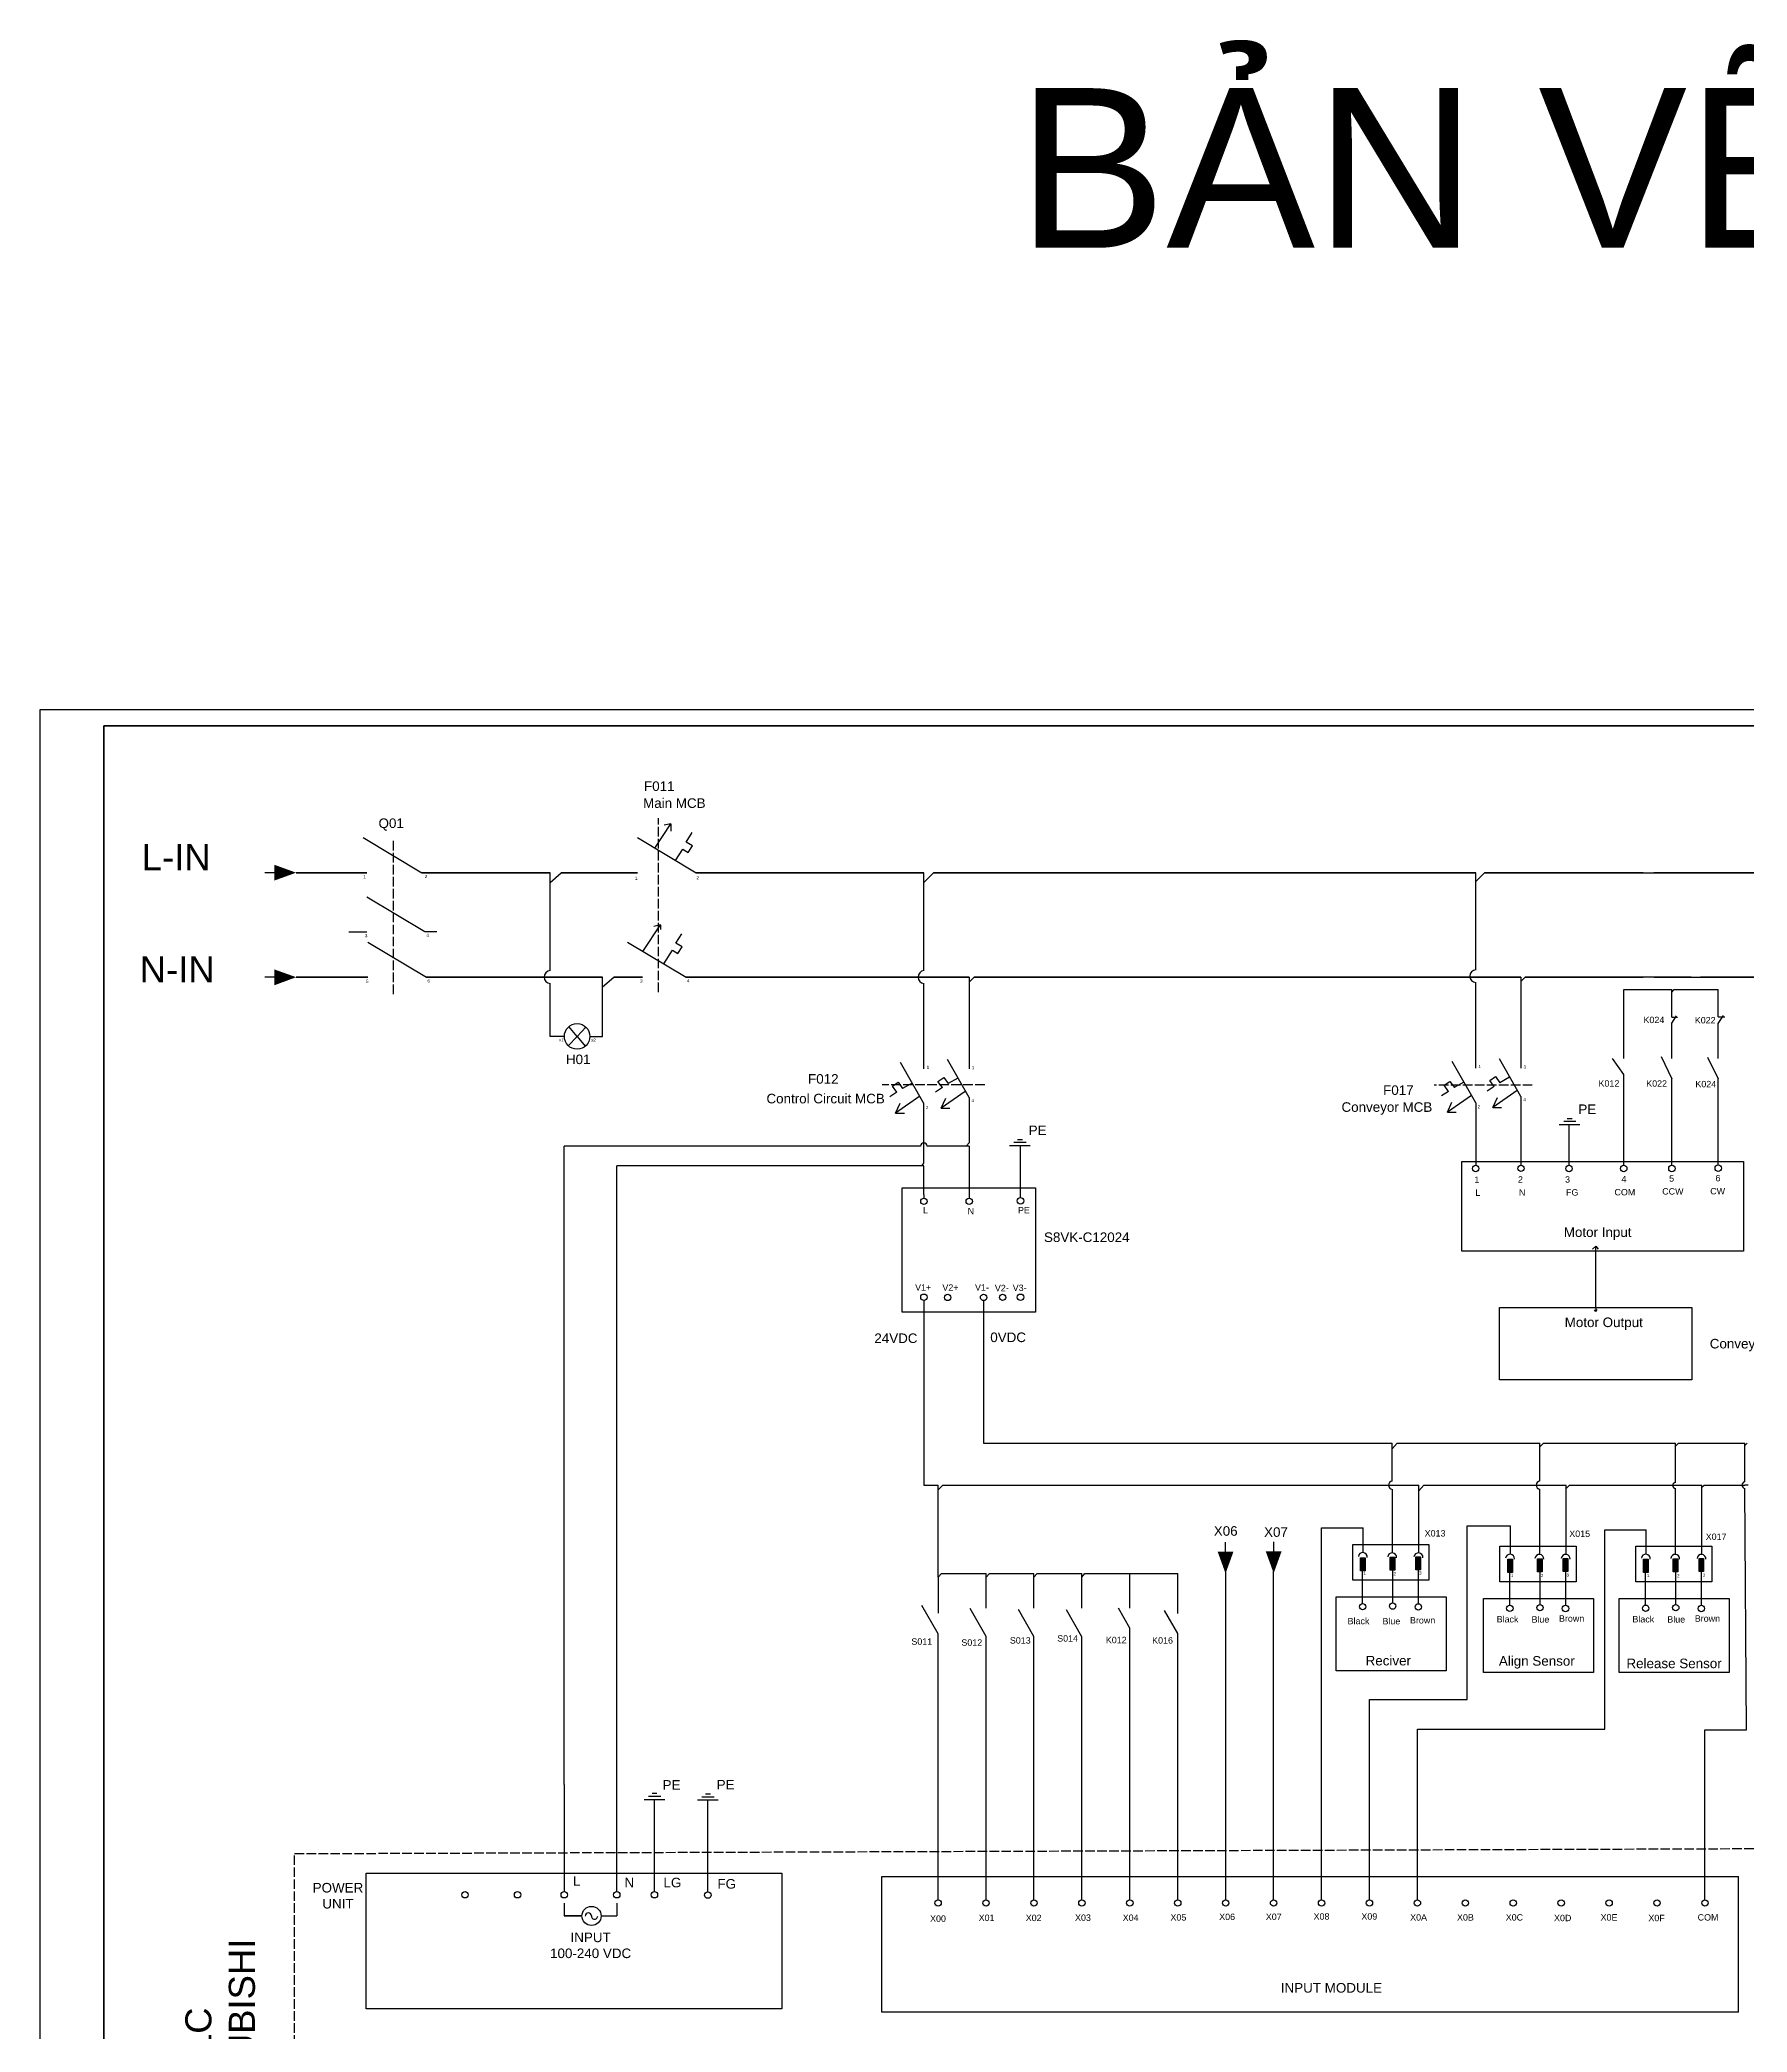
# Model space of a CAD drawing. Header units: inches. Extents: x 202 to 3097, y 126 to 1215.
# Drawn here: x 202 to 736, y 561 to 1185 of the extents above; entities that cross this region are included whole.
import ezdxf

# ---------------------------------------------------------------- set-up
doc = ezdxf.new("R2010")
doc.units = ezdxf.units.IN
doc.header["$MEASUREMENT"] = 0
doc.linetypes.add('AM_ISO02W050x2', pattern=[3.75, 3, -0.75])
doc.layers.add('0-netdam', color=7, linetype='Continuous', lineweight=30)
for name, color, linetype in [('FORMAT', 7, 'Continuous'), ('LOC', 8, 'Continuous'), ('Nét đứt', 7, 'AM_ISO02W050x2'), ('PDF2_Text', 7, 'Continuous'), ('YEL_14_THHN', 2, 'Continuous')]:
    doc.layers.add(name, color=color, linetype=linetype)
doc.styles.add('Kiểu 1', font='arial.ttf', dxfattribs={"height": 5})
doc.styles.get("Standard").update_dxf_attribs({"font": 'arial.ttf'})

# ---------------------------------------------------------------- blocks, each defined once
blk = doc.blocks.new('*U11')
blk.add_circle((0, 5.91), 1)
blk = doc.blocks.new('*U12')
at = {"color": 0, "linetype": 'ByBlock', "lineweight": -2, "transparency": 16777216}
for p in [(115332.17, 80551.43), (115347.17, 80551.43), (115362.17, 80551.43), (115377.17, 80551.43), (115392.17, 80551.43), (115407.17, 80551.43), (115422.17, 80551.43), (115437.17, 80551.43), (115452.17, 80551.43), (115467.17, 80551.43), (115482.17, 80551.43), (115497.17, 80551.43), (115512.17, 80551.43), (115527.17, 80551.43), (115542.17, 80551.43), (115557.17, 80551.43), (115572.17, 80551.43)]:
    blk.add_blockref('*U11', p, dxfattribs=at)

msp = doc.modelspace()

# ---------------------------------------------------------------- linework, layer by layer
for p, q in [((1390.8, 974.93), (201.8, 974.93)), ((201.8, 974.93), (201.8, 133.93)), ((394.27, 931.67), (399.29, 939.22)), ((399.29, 939.22), (397.14, 938.78)), ((399.29, 939.22), (399.29, 936.91)), ((404.07, 933.55), (405.94, 936.48)), ((302.95, 934.94), (321.29, 923.95)), ((388.83, 934.93), (407.17, 923.95)), ((400.78, 927.78), (403, 931.32)), ((403, 931.32), (404.71, 930.3)), ((406.05, 932.35), (404.07, 933.55)), ((404.71, 930.3), (406.05, 932.35)), ((275.16, 923.95), (272.16, 923.95)), ((321.44, 923.95), (321.29, 923.95)), ((361.47, 893.27), (361.47, 923.95)), ((361.47, 920.88), (364.93, 923.95)), ((407.17, 923.95), (407.18, 923.95)), ((478.48, 920.88), (481.49, 923.94)), ((478.48, 893.27), (478.48, 923.94)), ((651.17, 893.54), (651.17, 923.93)), ((651.17, 921.15), (653.9, 923.93)), ((703.57, 923.93), (706.89, 923.93)), ((304.15, 916.35), (322.24, 905.52)), ((304.15, 905.37), (298.51, 905.37)), ((322.24, 905.52), (326.01, 905.52)), ((390.54, 899.3), (396.05, 907.58)), ((396.05, 907.58), (393.9, 907.15)), ((396.05, 907.58), (396.05, 906.13)), ((400.83, 901.91), (402.7, 904.85)), ((304.45, 902.21), (322.8, 891.23)), ((385.68, 902.21), (404.03, 891.23)), ((397.07, 895.39), (399.76, 899.68)), ((399.76, 899.68), (401.47, 898.66)), ((402.81, 900.71), (400.83, 901.91)), ((401.47, 898.66), (402.81, 900.71)), ((275.21, 891.19), (272.21, 891.19)), ((361.47, 872.69), (361.47, 889.27)), ((377.91, 872.69), (377.91, 891.23)), ((377.91, 888.18), (381.43, 891.23)), ((478.48, 862.52), (478.48, 889.27)), ((492.65, 891.23), (492.65, 862.52)), ((492.65, 889.62), (494.23, 891.23)), ((651.17, 862.79), (651.17, 889.54)), ((665.34, 891.23), (665.34, 862.79)), ((665.34, 889.89), (666.65, 891.23)), ((697.5, 887.37), (712.57, 887.37)), ((697.5, 865.79), (697.5, 887.37)), ((706.98, 891.23), (703.57, 891.23)), ((712.57, 886.51), (713.33, 887.37)), ((712.57, 878.73), (712.57, 887.37)), ((713.33, 887.37), (727.08, 887.37)), ((718.57, 891.23), (721.55, 891.23)), ((727.08, 878.8), (727.08, 887.37)), ((369.94, 872.69), (367.38, 875.76)), ((369.94, 872.69), (372.69, 875.59)), ((712.57, 876.83), (714.03, 879.18)), ((712.57, 878.73), (714.35, 878.73)), ((712.57, 865.79), (712.57, 876.83)), ((727.08, 876.7), (728.72, 879.27)), ((727.08, 878.8), (729.19, 878.8)), ((727.08, 865.79), (727.08, 876.7)), ((365.94, 872.69), (361.47, 872.69)), ((369.94, 872.69), (367.18, 869.79)), ((369.94, 872.69), (372.49, 869.61)), ((373.94, 872.69), (377.91, 872.69)), ((478.48, 851.64), (471.15, 864.56)), ((492.65, 853.6), (485.88, 865.41)), ((651.17, 851.91), (643.83, 864.83)), ((665.34, 853.87), (658.57, 865.68)), ((697.5, 860.76), (693.96, 865.79)), ((709.18, 866.35), (712.59, 859.41)), ((723.73, 866.19), (727.08, 859.36)), ((470, 855.2), (467.83, 853.77)), ((474.81, 858.1), (471.79, 856.41)), ((484.26, 856.71), (482.09, 855.28)), ((491.43, 855.46), (483.89, 850.21)), ((489.07, 859.61), (486.06, 857.92)), ((642.69, 855.47), (640.51, 854.04)), ((647.5, 858.37), (644.48, 856.68)), ((656.95, 856.98), (654.77, 855.54)), ((664.11, 855.73), (656.58, 850.48)), ((661.76, 859.88), (658.74, 858.18)), ((697.5, 832.34), (697.5, 860.76)), ((712.57, 832.34), (712.57, 859.44)), ((712.57, 859.41), (712.59, 859.41)), ((727.08, 832.44), (727.08, 859.36)), ((477.17, 853.96), (469.63, 848.71)), ((469.63, 848.71), (471.04, 851.84)), ((469.63, 848.71), (472.35, 848.71)), ((478.48, 832.97), (478.48, 851.64)), ((483.89, 850.21), (485.3, 853.34)), ((483.89, 850.21), (486.61, 850.21)), ((492.65, 853.6), (492.65, 839.38)), ((649.85, 854.23), (642.31, 848.98)), ((642.31, 848.98), (643.73, 852.11)), ((642.31, 848.98), (645.03, 848.98)), ((651.17, 851.91), (651.17, 832.34)), ((656.58, 850.48), (657.99, 853.61)), ((656.58, 850.48), (659.29, 850.48)), ((665.34, 853.87), (665.34, 832.4)), ((677.29, 845.12), (683.81, 845.12)), ((678.71, 846.13), (682.52, 846.13)), ((679.82, 847.02), (681.35, 847.02)), ((680.38, 832.34), (680.38, 845.12)), ((365.91, 638.5), (365.91, 838.33)), ((406.06, 838.33), (365.91, 838.33)), ((477.44, 838.33), (406.06, 838.33)), ((492.65, 838.33), (479.46, 838.33)), ((491.69, 838.33), (492.65, 839.38)), ((492.65, 838.33), (492.65, 823.05)), ((505.25, 838.54), (511.77, 838.54)), ((506.67, 839.54), (510.47, 839.54)), ((507.78, 840.44), (509.31, 840.44)), ((508.7, 830.14), (508.7, 838.54)), ((382.35, 640.16), (382.35, 832.19)), ((422.5, 832.19), (382.35, 832.19)), ((478.48, 832.19), (422.5, 832.19)), ((477.82, 832.19), (478.48, 832.97)), ((478.48, 823.05), (478.48, 832.19)), ((508.7, 822.21), (508.7, 830.14)), ((478.48, 823.05), (478.48, 822.05)), ((492.65, 823.05), (492.65, 822.05)), ((688.73, 807.07), (687.76, 806.06)), ((688.73, 787.8), (688.73, 807.07)), ((688.73, 807.07), (689.5, 806.03)), ((478.48, 790.04), (478.48, 763.66)), ((497.16, 789.98), (497.16, 763.08)), ((688.73, 786.58), (688.37, 787.13)), ((688.73, 787.8), (688.73, 786.58)), ((688.73, 786.58), (689.15, 787.15)), ((478.48, 763.66), (478.48, 749.99)), ((497.16, 763.08), (497.16, 745.31)), ((478.48, 749.99), (478.48, 732.23)), ((497.16, 745.31), (602.54, 745.31)), ((602.54, 745.31), (604.2, 745.31)), ((604.2, 745.31), (625.07, 745.31)), ((625.07, 743.53), (626.62, 745.31)), ((625.07, 733.45), (625.07, 745.31)), ((626.62, 745.31), (671.24, 745.31)), ((671.24, 733.5), (671.24, 745.31)), ((671.24, 744.16), (672.4, 745.31)), ((672.4, 745.31), (713.73, 745.31)), ((713.73, 733.03), (713.73, 745.31)), ((713.73, 744.4), (714.65, 745.31)), ((714.65, 745.31), (735.39, 745.31)), ((735.39, 744.7), (735.39, 745.31)), ((735.39, 744.6), (736.12, 745.31)), ((735.39, 733.23), (735.39, 744.7)), ((735.39, 744.7), (735.39, 744.7)), ((478.48, 732.23), (482.92, 732.23)), ((482.92, 722.08), (482.92, 732.23)), ((482.92, 730.76), (484.42, 732.23)), ((484.42, 732.23), (523.07, 732.23)), ((523.07, 732.23), (524.11, 732.23)), ((524.11, 732.23), (609.74, 732.23)), ((609.74, 732.23), (611.34, 732.23)), ((611.34, 732.23), (633.39, 732.23)), ((625.07, 733.45), (625.07, 733.45)), ((625.12, 730.88), (625.15, 730.88)), ((625.15, 711), (625.15, 730.88)), ((633.39, 730.47), (634.96, 732.23)), ((633.39, 731.23), (633.39, 732.23)), ((633.39, 711), (633.39, 731.23)), ((634.96, 732.23), (679.47, 732.23)), ((671.24, 710.51), (671.24, 730.92)), ((679.47, 710.51), (679.47, 732.23)), ((679.47, 731.15), (680.55, 732.23)), ((680.55, 732.23), (721.97, 732.23)), ((713.73, 710.52), (713.73, 731.17)), ((721.97, 710.52), (721.97, 732.23)), ((721.97, 731.54), (722.65, 732.23)), ((722.65, 732.23), (735.39, 732.23)), ((736.4, 732.23), (735.39, 732.23)), ((735.96, 655.6), (735.39, 731.18)), ((482.92, 703.44), (482.92, 722.08)), ((602.92, 602.38), (602.92, 718.88)), ((602.92, 718.88), (615.54, 718.88)), ((615.54, 718.88), (615.97, 718.88)), ((615.97, 711.08), (615.97, 718.88)), ((648.46, 665.08), (648.46, 719.45)), ((648.46, 719.45), (662.05, 719.45)), ((662.05, 710.58), (662.05, 719.45)), ((691.6, 655.77), (691.6, 718.18)), ((691.6, 718.18), (704.55, 718.18)), ((704.55, 710.59), (704.55, 718.18)), ((572.88, 711.39), (572.88, 714.39)), ((587.94, 711.47), (587.94, 714.47)), ((572.92, 602.38), (572.92, 705.54)), ((587.92, 602.38), (587.92, 705.54)), ((615.78, 695.14), (615.78, 705.39)), ((625.17, 705.56), (625.17, 695.34)), ((633.2, 705.67), (633.2, 695.07)), ((661.86, 694.65), (661.86, 704.9)), ((671.25, 705.07), (671.25, 694.84)), ((679.29, 705.18), (679.29, 694.58)), ((704.36, 694.66), (704.36, 704.9)), ((713.74, 705.07), (713.74, 694.85)), ((721.78, 705.18), (721.78, 694.58)), ((484.01, 704.49), (482.92, 703.44)), ((482.92, 703.44), (482.92, 692.13)), ((484.01, 704.49), (497.92, 704.49)), ((497.92, 693.65), (497.92, 704.49)), ((497.92, 703.44), (499.04, 704.49)), ((499.04, 704.49), (512.92, 704.49)), ((512.92, 704.06), (512.92, 704.49)), ((512.92, 703.44), (513.89, 704.49)), ((512.92, 693.65), (512.92, 704.06)), ((513.89, 704.49), (527.92, 704.49)), ((527.92, 703.21), (527.92, 704.49)), ((527.92, 703.44), (528.8, 704.49)), ((527.92, 693.65), (527.92, 703.21)), ((528.8, 704.49), (542.92, 704.49)), ((542.92, 693.65), (542.92, 704.49)), ((542.92, 704.49), (557.92, 704.49)), ((557.92, 691.98), (557.92, 704.49)), ((482.92, 685.64), (477.81, 694.56)), ((497.92, 684.85), (492.95, 693.53)), ((512.92, 684.83), (508.06, 693.32)), ((527.92, 684.67), (523.05, 693.17)), ((542.92, 687.4), (539.33, 693.65)), ((557.92, 685.71), (553.78, 692.93)), ((542.92, 602.38), (542.92, 687.4)), ((482.92, 602.38), (482.92, 685.64)), ((497.92, 602.38), (497.92, 684.85)), ((512.92, 602.38), (512.92, 684.83)), ((527.92, 602.38), (527.92, 684.67)), ((557.92, 602.38), (557.92, 685.71)), ((617.92, 602.38), (617.92, 665.08)), ((617.92, 665.08), (648.46, 665.08)), ((632.92, 602.38), (632.92, 655.77)), ((632.92, 655.77), (691.6, 655.77)), ((722.92, 602.38), (722.92, 655.6)), ((722.92, 655.6), (735.96, 655.6)), ((365.91, 638.5), (365.91, 604.96)), ((382.35, 638.5), (382.35, 640.16)), ((382.35, 604.96), (382.35, 638.5)), ((390.88, 633.83), (397.4, 633.83)), ((392.3, 634.84), (396.1, 634.84)), ((393.41, 635.73), (394.94, 635.73)), ((394.13, 629.35), (394.13, 633.83)), ((407.59, 633.67), (414.12, 633.67)), ((409.02, 634.67), (412.82, 634.67)), ((410.13, 635.57), (411.66, 635.57)), ((410.85, 629.35), (410.85, 633.67)), ((394.13, 604.96), (394.13, 629.35)), ((410.85, 604.86), (410.85, 629.35)), ((733.42, 567.19), (733.42, 609.72)), ((365.91, 601.32), (365.91, 597.33)), ((382.35, 601.32), (382.35, 597.33)), ((371.45, 597.33), (365.91, 597.33)), ((365.91, 597.33), (371.45, 597.33)), ((377.45, 597.33), (382.35, 597.33))]:
    msp.add_line(p, q)
at = {"lineweight": 35}
for p, q in [((1385.8, 969.93), (221.8, 969.93)), ((221.8, 969.93), (221.8, 138.93))]:
    msp.add_line(p, q, dxfattribs=at)
for points in [[(470, 855.2), (468.61, 857.12), (470.41, 858.32), (471.8, 856.41)], [(484.26, 856.71), (482.87, 858.62), (484.67, 859.83), (486.06, 857.91)], [(642.69, 855.47), (641.29, 857.39), (643.1, 858.59), (644.49, 856.67)], [(656.95, 856.98), (655.55, 858.89), (657.36, 860.1), (658.75, 858.18)], [(733.42, 567.19), (465.32, 567.19), (465.32, 609.72), (733.42, 609.72)]]:
    msp.add_lwpolyline(points)
for points in [[(646.83, 833.49), (734.97, 833.49), (734.97, 805.46), (646.83, 805.46)], [(471.72, 825.25), (513.36, 825.25), (513.36, 786.37), (471.72, 786.37)], [(658.6, 787.8), (718.86, 787.8), (718.86, 765.19), (658.6, 765.19)], [(636.49, 713.58), (636.49, 702.45), (612.67, 702.45), (612.67, 713.58)], [(682.58, 713.09), (682.58, 701.96), (658.76, 701.96), (658.76, 713.09)], [(725.07, 713.1), (725.07, 701.96), (701.25, 701.96), (701.25, 713.1)], [(616.56, 709.49), (616.56, 705.39), (615.11, 705.39), (615.11, 709.49)], [(625.89, 709.66), (625.89, 705.56), (624.44, 705.56), (624.44, 709.66)], [(633.93, 709.77), (633.93, 705.67), (632.48, 705.67), (632.48, 709.77)], [(662.64, 709), (662.64, 704.9), (661.19, 704.9), (661.19, 709)], [(671.97, 709.17), (671.97, 705.07), (670.52, 705.07), (670.52, 709.17)], [(680.01, 709.28), (680.01, 705.18), (678.56, 705.18), (678.56, 709.28)], [(705.14, 709), (705.14, 704.9), (703.69, 704.9), (703.69, 709)], [(714.47, 709.17), (714.47, 705.07), (713.02, 705.07), (713.02, 709.17)], [(722.51, 709.28), (722.51, 705.18), (721.06, 705.18), (721.06, 709.28)], [(641.93, 697.21), (641.93, 674.03), (607.48, 674.03), (607.48, 697.21)], [(688.02, 696.72), (688.02, 673.53), (653.56, 673.53), (653.56, 696.72)], [(730.51, 696.73), (730.51, 673.54), (696.06, 673.54), (696.06, 696.73)], [(303.97, 610.73), (433.97, 610.73), (433.97, 568.2), (303.97, 568.2)]]:
    msp.add_lwpolyline(points, close=True)
for centre, radius in [((369.94, 872.69), 4), ((651.17, 831.34), 1), ((665.34, 831.4), 1), ((680.38, 831.34), 1), ((697.5, 831.34), 1), ((712.57, 831.34), 1), ((727.08, 831.44), 1), ((478.48, 821.05), 1), ((492.65, 821.05), 1), ((508.7, 821.21), 1), ((478.48, 791.04), 1), ((485.92, 790.96), 1), ((497.16, 790.98), 1), ((503.11, 790.99), 1), ((508.7, 791.03), 1), ((615.78, 694.14), 1), ((625.19, 694.34), 1), ((633.2, 694.07), 1), ((661.86, 693.65), 1), ((671.28, 693.85), 1), ((679.28, 693.58), 1), ((704.36, 693.66), 1), ((713.77, 693.85), 1), ((721.78, 693.58), 1), ((334.86, 603.96), 1), ((351.3, 603.96), 1), ((365.91, 603.96), 1), ((374.45, 597.33), 3), ((382.35, 603.96), 1), ((394.13, 603.96), 1), ((410.85, 603.86), 1)]:
    msp.add_circle(centre, radius)
for centre, radius, start, end in [((361.63, 891.27), 2.01, 94.66818, 265.33182), ((478.64, 891.27), 2.01, 94.61138, 265.38862), ((651.33, 891.54), 2.01, 94.61138, 265.38862), ((478.45, 838.28), 1.01, 2.54072, 177.45928), ((625.19, 732.17), 1.29, 95.48408, 266.83665), ((671.39, 732.21), 1.3, 96.54755, 263.45245), ((713.76, 732.1), 0.93, 91.40532, 268.59468), ((735.55, 732.2), 1.04, 99.24717, 261.19345), ((615.83, 709.68), 1.4, 354.40588, 174.40588), ((625.02, 709.61), 1.4, 354.40588, 174.40588), ((633.25, 709.61), 1.4, 354.40588, 174.40588), ((661.92, 709.19), 1.4, 354.40588, 174.40588), ((671.1, 709.12), 1.4, 354.40588, 174.40588), ((679.33, 709.12), 1.4, 354.40588, 174.40588), ((704.41, 709.2), 1.4, 354.40588, 174.40588), ((713.6, 709.13), 1.4, 354.40588, 174.40588), ((721.83, 709.12), 1.4, 354.40588, 174.40588), ((373.47, 597.29), 0.969, 3.17966, 180.43226), ((375.41, 597.29), 0.969, 176.38733, 0)]:
    msp.add_arc(centre, radius, start, end)
at = {"layer": '0-netdam', "lineweight": 35, "transparency": 33554559}
for points in [[(275.16, 926.43), (282.01, 923.95), (275.16, 923.95)], [(282.01, 923.95), (275.16, 923.95), (275.16, 921.47)], [(275.21, 893.66), (282.01, 891.23), (275.21, 891.19)], [(282.01, 891.23), (275.21, 891.19), (275.21, 888.71)], [(572.88, 704.54), (572.88, 711.39), (570.4, 711.39)], [(575.36, 711.39), (572.88, 704.54), (572.88, 711.39)], [(587.94, 704.62), (587.94, 711.47), (585.46, 711.47)], [(590.42, 711.47), (587.94, 704.62), (587.94, 711.47)]]:
    msp.add_solid(points, dxfattribs=at)
at = {"layer": 'LOC', "lineweight": 35, "transparency": 33554559}
for points in [[(615.11, 709.49), (616.56, 709.49), (615.11, 705.39)], [(616.56, 709.49), (615.11, 705.39), (616.56, 705.39)], [(624.44, 709.66), (625.89, 709.66), (624.44, 705.56)], [(625.89, 709.66), (624.44, 705.56), (625.89, 705.56)], [(632.48, 709.77), (633.93, 709.77), (632.48, 705.67)], [(633.93, 709.77), (632.48, 705.67), (633.93, 705.67)], [(661.19, 709), (662.64, 709), (661.19, 704.9)], [(662.64, 709), (661.19, 704.9), (662.64, 704.9)], [(670.52, 709.17), (671.97, 709.17), (670.52, 705.07)], [(671.97, 709.17), (670.52, 705.07), (671.97, 705.07)], [(678.56, 709.28), (680.01, 709.28), (678.56, 705.18)], [(680.01, 709.28), (678.56, 705.18), (680.01, 705.18)], [(703.69, 709), (705.14, 709), (703.69, 704.9)], [(705.14, 709), (703.69, 704.9), (705.14, 704.9)], [(713.02, 709.17), (714.47, 709.17), (713.02, 705.07)], [(714.47, 709.17), (713.02, 705.07), (714.47, 705.07)], [(721.06, 709.28), (722.51, 709.28), (721.06, 705.18)], [(722.51, 709.28), (721.06, 705.18), (722.51, 705.18)]]:
    msp.add_solid(points, dxfattribs=at)
at = {"layer": 'Nét đứt'}
for p, q in [((395.38, 886.52), (395.38, 941.01)), ((312.5, 885.91), (312.5, 934.13)), ((497.52, 857.53), (465.37, 857.53)), ((668.89, 857.38), (638.2, 857.38))]:
    msp.add_line(p, q, dxfattribs=at)
msp.add_lwpolyline([(281.48, 616.84), (808.88, 618.67), (808.88, 498.86), (281.48, 497.03)], close=True, dxfattribs=at)
at = {"layer": 'YEL_14_THHN', "color": 0, "lineweight": 35}
for p, q in [((282.01, 923.95), (304.16, 923.95)), ((321.44, 923.95), (361.47, 923.95)), ((364.93, 923.95), (388.83, 923.95)), ((407.18, 923.95), (478.48, 923.94)), ((481.49, 923.94), (651.17, 923.93)), ((653.9, 923.93), (703.57, 923.93)), ((706.89, 923.93), (1047.46, 923.91)), ((282.01, 891.23), (304.45, 891.23)), ((322.8, 891.23), (377.91, 891.23)), ((381.43, 891.23), (390.4, 891.23)), ((404.03, 891.23), (492.65, 891.23)), ((494.23, 891.23), (665.34, 891.23)), ((666.65, 891.23), (703.57, 891.23)), ((706.98, 891.23), (718.57, 891.23)), ((721.55, 891.23), (743.49, 891.23))]:
    msp.add_line(p, q, dxfattribs=at)

# ---------------------------------------------------------------- block references
at = {"rotation": 180}
msp.add_blockref('*U12', (116055.09, 81158.72), dxfattribs=at)

# ---------------------------------------------------------------- texts
at = {"layer": 'FORMAT', "lineweight": 35, "insert": (247.32, 557.57), "char_height": 8.1666, "width": 42.1858, "attachment_point": 2, "rotation": 90}
msp.add_mtext('PLC MITSUBISHI', dxfattribs=at)
at = {"layer": 'PDF2_Text', "color": 7, "attachment_point": 7, "style": 'Kiểu 1'}
for s, insert, char_height, width in [('\\pxqc;{\\C256;BẢN VẼ ĐIỆN}', (467.03, 1108.54), 50, 523.8615), ('{\\C256;F011}', (390.88, 949.49), 3, 16.6626), ('{\\C256;Main MCB}', (390.59, 944.19), 3, 20.1041), ('{\\C256;Q01}', (307.79, 937.11), 3, 16.6626), ('{\\C256;L-IN}', (233.68, 924.72), 8.1666, 14.324), ('{\\C256;2}', (322.25, 922.24), 1, 0.7503), ('{\\C256;1}', (303.01, 922.13), 1, 0.7847), ('{\\C256;1}', (388.03, 921.71), 1, 0.7847), ('{\\C256;2}', (407.27, 921.82), 1, 0.7503), ('{\\C256;3}', (303.53, 903.74), 1, 0.7847), ('{\\C256;4}', (322.77, 903.84), 1, 0.7503), ('{\\C256;N-IN}', (233.04, 889.59), 8.1666, 16.6626), ('{\\C256;5}', (303.87, 889.44), 1, 0.7847), ('{\\C256;6}', (323.11, 889.55), 1, 0.7503), ('{\\C256;3}', (389.65, 889.5), 1, 0.7847), ('{\\C256;4}', (404.33, 889.58), 1, 0.7503), ('{\\C256;K024}', (703.67, 876.82), 2, 7.192), ('{\\C256;K022}', (719.73, 876.73), 2, 7.192), ('{\\C256;x1}', (364.27, 871.1), 1, 0.7847), ('{\\C256;H01}', (366.44, 863.97), 3, 16.6626), ('{\\C256;x2}', (374.31, 871.06), 1, 0.7847), ('{\\C256;F012}', (442.22, 857.84), 3, 16.6626), ('{\\C256;1}', (479.34, 862.52), 1, 0.7847), ('{\\C256;3}', (493.45, 862.34), 1, 0.7503), ('{\\C256;1}', (652.03, 862.79), 1, 0.7847), ('{\\C256;3}', (666.14, 862.61), 1, 0.7503), ('{\\C256;Control Circuit MCB}', (429.2, 851.68), 3, 38.6214), ('{\\C256;F017}', (622.19, 854.33), 3, 16.6626), ('{\\C256;K012}', (689.61, 856.95), 2, 7.192), ('{\\C256;K022}', (704.53, 856.92), 2, 7.192), ('{\\C256;K024}', (719.92, 856.74), 2, 7.192), ('{\\C256;2}', (479.1, 849.93), 1, 0.7847), ('{\\C256;4}', (493.38, 852.12), 1, 0.7503), ('{\\C256;Conveyor MCB}', (609.17, 848.17), 3, 38.6214), ('{\\C256;2}', (651.78, 850.2), 1, 0.7847), ('{\\C256;4}', (666.07, 852.39), 1, 0.7503), ('{\\C256;PE}', (683.31, 848.38), 3, 16.6626), ('{\\C256;PE}', (511.27, 841.79), 3, 16.6626), ('{\\C256;1}', (650.77, 826.83), 2, 5.9764), ('{\\C256;L}', (651.07, 822.77), 2, 5.9764), ('{\\C256;2}', (664.39, 826.92), 2, 5.9764), ('{\\C256;N}', (664.69, 822.86), 2, 5.9764), ('{\\C256;3}', (679.14, 826.88), 2, 5.9764), ('{\\C256;FG}', (679.44, 822.82), 2, 5.9764), ('{\\C256;COM}', (694.6, 822.89), 2, 5.9764), ('{\\C256;4}', (696.8, 827.02), 2, 5.9764), ('{\\C256;CCW}', (709.54, 823.14), 2, 5.9764), ('{\\C256;5}', (711.71, 827.19), 2, 5.9764), ('{\\C256;CW}', (724.57, 823.21), 2, 5.9764), ('{\\C256;6}', (726.22, 827.29), 2, 5.9764), ('{\\C256;L}', (478.18, 817.32), 2, 5.9764), ('{\\C256;N}', (492.15, 817.02), 2, 5.9764), ('{\\C256;PE}', (507.91, 817.27), 2, 5.9764), ('\\pxqc;{\\C256;S8VK-C12024}', (512.51, 808.28), 3, 33.8935), ('{\\C256;Motor Input}', (678.74, 809), 3, 22.5991), ('{\\C256;V1+}', (475.73, 793.11), 2, 5.9764), ('{\\C256;V2+}', (484.26, 793.05), 2, 5.9764), ('{\\C256;V1-}', (494.47, 793.1), 2, 5.9764), ('{\\C256;V2-}', (500.68, 792.92), 2, 5.9764), ('{\\C256;V3-}', (506.26, 792.95), 2, 5.9764), ('\\pxqc;{\\C256;24VDC}', (461.45, 776.65), 3, 16.5347), ('\\pxqc;{\\C256;0VDC}', (496.57, 776.94), 3, 16.5347), ('{\\C256;Motor Output}', (679.03, 780.78), 3, 25.8133), ('\\pxqc;{\\C256;Conveyor Motor}', (722.38, 774.09), 3, 33.8935), ('{\\C256;X06}', (569.2, 716.31), 3, 8.1837), ('{\\C256;X07}', (584.94, 715.97), 3, 8.1837), ('{\\C256;X013}', (635.19, 716.09), 2, 16.6626), ('{\\C256;X015}', (680.45, 715.96), 2, 16.6626), ('{\\C256;X017}', (723.15, 715.02), 2, 16.6626), ('{\\C256;1}', (616.02, 704.1), 1, 0.7847), ('{\\C256;2}', (625.42, 704.01), 1, 0.7847), ('{\\C256;3}', (633.46, 704.18), 1, 0.7847), ('{\\C256;1}', (662.17, 703.49), 1, 0.7847), ('{\\C256;2}', (671.57, 703.4), 1, 0.7847), ('{\\C256;3}', (679.61, 703.57), 1, 0.7847), ('{\\C256;1}', (704.76, 703.4), 1, 0.7847), ('{\\C256;2}', (714.17, 703.31), 1, 0.7847), ('{\\C256;3}', (722.2, 703.48), 1, 0.7847), ('{\\C256;Black}', (611.07, 688.63), 2, 5.9764), ('{\\C256;Blue}', (621.99, 688.58), 2, 5.9764), ('{\\C256;Brown}', (630.59, 688.86), 2, 5.9764), ('{\\C256;Black}', (657.72, 689.19), 2, 5.9764), ('{\\C256;Blue}', (668.63, 689.14), 2, 5.9764), ('{\\C256;Brown}', (677.23, 689.42), 2, 5.9764), ('{\\C256;Black}', (700.21, 689.19), 2, 5.9764), ('{\\C256;Blue}', (711.13, 689.14), 2, 5.9764), ('{\\C256;Brown}', (719.73, 689.43), 2, 5.9764), ('{\\C256;S011}', (474.55, 682.21), 2, 16.6626), ('{\\C256;S012}', (490.2, 681.9), 2, 16.6626), ('{\\C256;S013}', (505.37, 682.57), 2, 16.6626), ('{\\C256;S014}', (520.19, 683.19), 2, 16.6626), ('{\\C256;K012}', (535.4, 682.69), 2, 16.6626), ('{\\C256;K016}', (549.9, 682.57), 2, 16.6626), ('\\pxqc;{\\C256;Reciver}', (606.87, 675.72), 3, 33.8935), ('\\pxqc;{\\C256;Align Sensor}', (653.35, 674.77), 3, 33.8935), ('\\pxqc;{\\C256;Release Sensor}', (696.31, 674.85), 3, 33.8935), ('{\\C256;PE}', (396.7, 636.85), 3, 16.6626), ('{\\C256;PE}', (413.62, 636.92), 3, 16.6626), ('\\pxqc;{\\C256;POWER \\PUNIT}', (286.83, 599.62), 3, 16.5347), ('{\\C256;\\P\\H0.36735x;L}', (368.6, 606.78), 8.1666, 16.6626), ('{\\C256;N}', (384.76, 606.31), 3, 16.6626), ('{\\C256;LG}', (396.97, 606.24), 3, 16.6626), ('{\\C256;FG}', (413.85, 605.83), 3, 16.6626), ('{\\C256;X00}', (480.4, 595.47), 2, 5.9764), ('{\\C256;X01}', (495.6, 595.73), 2, 5.9764), ('{\\C256;X02}', (510.34, 595.69), 2, 5.9764), ('{\\C256;X03}', (525.77, 595.76), 2, 5.9764), ('{\\C256;X04}', (540.68, 595.75), 2, 5.9764), ('{\\C256;X05}', (555.64, 595.85), 2, 5.9764), ('{\\C256;X06}', (570.89, 596.04), 2, 5.9764), ('{\\C256;X07}', (585.47, 596.04), 2, 5.9764), ('{\\C256;X08}', (600.43, 596.14), 2, 5.9764), ('{\\C256;X09}', (615.39, 596.14), 2, 5.9764), ('{\\C256;X0A}', (630.65, 595.85), 2, 5.9764), ('{\\C256;X0B}', (645.32, 595.85), 2, 5.9764), ('{\\C256;X0C}', (660.57, 595.85), 2, 5.9764), ('{\\C256;X0D}', (675.68, 595.66), 2, 5.9764), ('{\\C256;X0E}', (690.25, 595.86), 2, 5.9764), ('{\\C256;X0F}', (705.21, 595.66), 2, 5.9764), ('{\\C256;COM}', (720.63, 595.86), 2, 5.9764), ('\\pxqc;{\\C256;INPUT \\P100-240 VDC}', (360.69, 584.09), 3, 26.9572), ('\\pxqc;{\\C256;INPUT MODULE}', (589.07, 573.28), 3, 33.8935)]:
    msp.add_mtext(s, dxfattribs=dict(at, insert=insert, char_height=char_height, width=width))

doc.saveas('drawing.dxf')
